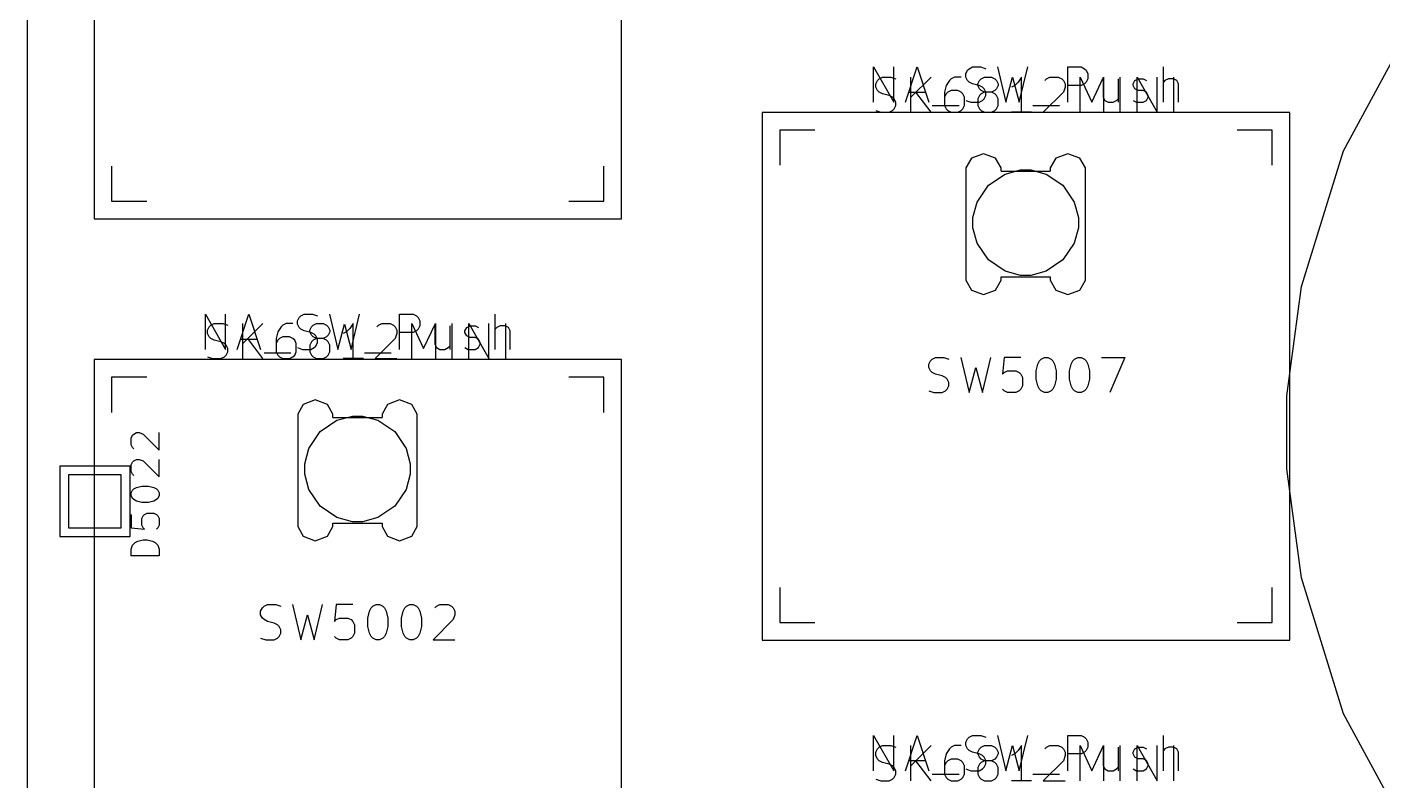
# Model space of a CAD drawing. Extents: x 0 to 141, y 0 to 216.
# Drawn here: x 0.17 to 38.72, y 30.62 to 52.05 of the extents above; entities that cross this region are included whole.
import ezdxf

# ---------------------------------------------------------------- set-up
doc = ezdxf.new("R2010")
doc.units = 0
doc.layers.get('0').update_dxf_attribs({"linetype": 'CONTINUOUS'})

msp = doc.modelspace()

# ---------------------------------------------------------------- linework, layer by layer
at = {"color": 0}
for p, q in [((0.17088, 80.0435), (0.17088, 28.2429)), ((2.07395, 61.5968), (2.07395, 46.597)), ((17.0739, 46.597), (17.0739, 61.5968)), ((37.6026, 48.5316), (39.4974, 52.0224)), ((24.2411, 49.9138), (24.2411, 50.9143)), ((24.2411, 50.9143), (24.8116, 49.9138)), ((24.8116, 49.9138), (24.8116, 50.9143)), ((25.145, 49.9138), (25.4786, 50.9143)), ((25.4786, 50.9143), (25.812, 49.9138)), ((26.9544, 50.8663), (27.0495, 50.9143)), ((27.0495, 50.9143), (27.2879, 50.9143)), ((27.2879, 50.9143), (27.4312, 50.8663)), ((27.7647, 50.9143), (28.0017, 49.9138)), ((28.3834, 49.9138), (28.6218, 50.9143)), ((29.7642, 49.9138), (29.7642, 50.9143)), ((29.7642, 50.9143), (30.1446, 50.9143)), ((30.1446, 50.9143), (30.2411, 50.8663)), ((32.479, 49.9138), (32.479, 50.9143)), ((24.3031, 50.4363), (24.3499, 50.5312)), ((24.3499, 50.5312), (24.3982, 50.5795)), ((24.3982, 50.5795), (24.4933, 50.6264)), ((24.4933, 50.6264), (24.7317, 50.6264)), ((24.7317, 50.6264), (24.8736, 50.5795)), ((25.3022, 49.6274), (25.3022, 50.6264)), ((25.8741, 50.6264), (25.3022, 50.056)), ((26.3977, 50.5312), (26.3026, 50.388)), ((26.4459, 50.5795), (26.3977, 50.5312)), ((26.541, 50.6264), (26.4459, 50.5795)), ((26.7312, 50.6264), (26.541, 50.6264)), ((26.8593, 50.7242), (26.9076, 50.8194)), ((26.8593, 50.6293), (26.8593, 50.7242)), ((26.9076, 50.5326), (26.8593, 50.6293)), ((26.9076, 50.8194), (26.9544, 50.8663)), ((26.9544, 50.4857), (26.9076, 50.5326)), ((27.208, 50.4363), (27.2548, 50.5312)), ((27.2548, 50.5312), (27.3031, 50.5795)), ((27.3031, 50.5795), (27.3982, 50.6264)), ((27.3982, 50.6264), (27.5883, 50.6264)), ((27.5883, 50.6264), (27.6834, 50.5795)), ((27.6834, 50.5795), (27.7316, 50.5312)), ((27.7316, 50.5312), (27.7785, 50.4363)), ((28.0017, 49.9138), (28.1933, 50.6293)), ((28.1933, 50.6293), (28.3834, 49.9138)), ((28.4455, 50.6264), (28.3504, 50.4843)), ((28.4455, 49.6274), (28.4455, 50.6264)), ((29.1124, 50.5312), (29.1593, 50.5795)), ((29.1593, 50.5795), (29.2558, 50.6264)), ((29.2558, 50.6264), (29.4928, 50.6264)), ((29.4928, 50.6264), (29.5879, 50.5795)), ((29.5879, 50.5795), (29.6361, 50.5312)), ((29.6361, 50.5312), (29.6843, 50.4363)), ((30.1129, 49.6274), (30.1129, 50.6264)), ((30.1129, 50.6264), (30.445, 49.9124)), ((30.2411, 50.8663), (30.2879, 50.8194)), ((30.2879, 50.8194), (30.3361, 50.7242)), ((30.3361, 50.5809), (30.2879, 50.4857)), ((30.3361, 50.7242), (30.3361, 50.5809)), ((30.445, 49.9124), (30.7785, 50.6264)), ((30.7647, 50.5809), (30.7647, 50.0574)), ((30.7785, 50.6264), (30.7785, 49.6274)), ((31.1933, 50.5809), (31.1933, 49.9138)), ((31.2553, 49.6274), (31.2553, 50.6264)), ((31.6218, 50.4377), (31.6687, 50.5326)), ((31.6687, 50.5326), (31.7638, 50.5809)), ((31.7307, 49.6274), (31.7307, 50.6264)), ((31.7307, 50.6264), (32.3026, 49.6274)), ((31.7638, 50.5809), (31.9071, 50.5809)), ((31.9071, 50.5809), (32.0022, 50.5326)), ((32.3026, 49.6274), (32.3026, 50.6264)), ((32.5258, 50.5326), (32.479, 50.4857)), ((32.6209, 50.5809), (32.5258, 50.5326)), ((32.7642, 50.5809), (32.6209, 50.5809)), ((32.8593, 50.5326), (32.7642, 50.5809)), ((32.7794, 49.6274), (32.7794, 50.6264)), ((32.9076, 50.4377), (32.8593, 50.5326)), ((24.3031, 50.341), (24.3031, 50.4363)), ((24.3499, 50.2461), (24.3031, 50.341)), ((24.3982, 50.1978), (24.3499, 50.2461)), ((24.4933, 50.1509), (24.3982, 50.1978)), ((24.6834, 50.1026), (24.4933, 50.1509)), ((25.2402, 50.2006), (25.7169, 50.2006)), ((25.8741, 49.6274), (25.4455, 50.1978)), ((26.3026, 50.388), (26.2558, 50.1978)), ((26.2558, 50.1978), (26.2558, 49.8175)), ((26.3026, 50.1509), (26.2558, 50.056)), ((26.3508, 50.1978), (26.3026, 50.1509)), ((26.4459, 50.2461), (26.3508, 50.1978)), ((26.6361, 50.2461), (26.4459, 50.2461)), ((26.7312, 50.1978), (26.6361, 50.2461)), ((26.7794, 50.1509), (26.7312, 50.1978)), ((26.8263, 50.056), (26.7794, 50.1509)), ((27.0495, 50.4377), (26.9544, 50.4857)), ((27.2411, 50.3908), (27.0495, 50.4377)), ((27.208, 50.388), (27.208, 50.4363)), ((27.2548, 50.2931), (27.208, 50.388)), ((27.3361, 50.3424), (27.2411, 50.3908)), ((27.3031, 50.2461), (27.2548, 50.2931)), ((27.3031, 50.1509), (27.2548, 50.1026)), ((27.3982, 50.1978), (27.3031, 50.2461)), ((27.3982, 50.1978), (27.3031, 50.1509)), ((27.383, 50.2955), (27.3361, 50.3424)), ((27.4312, 50.2006), (27.383, 50.2955)), ((27.5883, 50.1978), (27.3982, 50.1978)), ((27.4312, 50.104), (27.4312, 50.2006)), ((27.6834, 50.2461), (27.5883, 50.1978)), ((27.6834, 50.1509), (27.5883, 50.1978)), ((27.7316, 50.2931), (27.6834, 50.2461)), ((27.7316, 50.1026), (27.6834, 50.1509)), ((27.7785, 50.388), (27.7316, 50.2931)), ((27.7785, 50.4363), (27.7785, 50.388)), ((28.2553, 50.388), (28.1602, 50.341)), ((28.3504, 50.4843), (28.2553, 50.388)), ((29.6361, 50.1978), (29.0642, 49.6274)), ((29.6843, 50.341), (29.6361, 50.1978)), ((29.6843, 50.4363), (29.6843, 50.341)), ((30.1446, 50.3908), (29.7642, 50.3908)), ((30.2411, 50.4377), (30.1446, 50.3908)), ((30.2879, 50.4857), (30.2411, 50.4377)), ((31.6218, 50.3908), (31.6218, 50.4377)), ((31.6687, 50.2955), (31.6218, 50.3908)), ((31.7638, 50.2476), (31.6687, 50.2955)), ((31.9071, 50.2476), (31.7638, 50.2476)), ((32.0022, 50.2006), (31.9071, 50.2476)), ((32.0504, 50.104), (32.0022, 50.2006)), ((32.9076, 49.9138), (32.9076, 50.4377)), ((24.7785, 50.056), (24.6834, 50.1026)), ((24.8267, 50.0077), (24.7785, 50.056)), ((24.8736, 49.9124), (24.8267, 50.0077)), ((24.8267, 49.7223), (24.8736, 49.8175)), ((24.8736, 49.8175), (24.8736, 49.9124)), ((25.9071, 49.8189), (26.6692, 49.8189)), ((26.2558, 49.8175), (26.3026, 49.7223)), ((26.7794, 49.7223), (26.8263, 49.8175)), ((26.8263, 49.8175), (26.8263, 50.056)), ((26.8593, 49.9622), (27.0027, 49.9138)), ((27.0027, 49.9138), (27.2411, 49.9138)), ((27.2548, 50.1026), (27.208, 50.0077)), ((27.208, 50.0077), (27.208, 49.8175)), ((27.208, 49.8175), (27.2548, 49.7223)), ((27.2411, 49.9138), (27.3361, 49.9622)), ((27.3361, 49.9622), (27.383, 50.0091)), ((27.383, 50.0091), (27.4312, 50.104)), ((27.7785, 50.0077), (27.7316, 50.1026)), ((27.7316, 49.7223), (27.7785, 49.8175)), ((27.7785, 49.8175), (27.7785, 50.0077)), ((28.7638, 49.8189), (29.5258, 49.8189)), ((30.7647, 50.0574), (30.8115, 49.9622)), ((30.8115, 49.9622), (30.9066, 49.9138)), ((30.9066, 49.9138), (31.0499, 49.9138)), ((31.0499, 49.9138), (31.1451, 49.9622)), ((31.1451, 49.9622), (31.1933, 50.0091)), ((31.6218, 49.9622), (31.7169, 49.9138)), ((31.7169, 49.9138), (31.9071, 49.9138)), ((31.9071, 49.9138), (32.0022, 49.9622)), ((32.0022, 49.9622), (32.0504, 50.0574)), ((32.0504, 50.0574), (32.0504, 50.104)), ((21.0743, 49.6217), (21.0743, 34.6218)), ((36.0744, 49.6217), (21.0743, 49.6217)), ((24.3031, 49.6743), (24.445, 49.6274)), ((24.445, 49.6274), (24.6834, 49.6274)), ((24.6834, 49.6274), (24.7785, 49.6743)), ((24.7785, 49.6743), (24.8267, 49.7223)), ((26.3026, 49.7223), (26.3508, 49.6743)), ((26.3508, 49.6743), (26.4459, 49.6274)), ((26.4459, 49.6274), (26.6361, 49.6274)), ((26.6361, 49.6274), (26.7312, 49.6743)), ((26.7312, 49.6743), (26.7794, 49.7223)), ((27.2548, 49.7223), (27.3031, 49.6743)), ((27.3031, 49.6743), (27.3982, 49.6274)), ((27.3982, 49.6274), (27.5883, 49.6274)), ((27.5883, 49.6274), (27.6834, 49.6743)), ((27.6834, 49.6743), (27.7316, 49.7223)), ((28.7307, 49.6274), (28.1602, 49.6274)), ((29.0642, 49.6274), (29.6843, 49.6274)), ((36.0744, 34.6218), (36.0744, 49.6217)), ((21.5732, 49.1215), (21.5732, 48.121)), ((22.5737, 49.1215), (21.5732, 49.1215)), ((35.5741, 49.1215), (34.5736, 49.1215)), ((35.5741, 48.121), (35.5741, 49.1215)), ((27.0206, 48.3249), (26.8648, 48.0441)), ((27.3637, 48.4491), (27.0206, 48.3249)), ((27.7068, 48.3249), (27.3637, 48.4491)), ((27.8639, 48.0441), (27.7068, 48.3249)), ((29.4197, 48.3249), (29.264, 48.0441)), ((29.7642, 48.4491), (29.4197, 48.3249)), ((30.1074, 48.3249), (29.7642, 48.4491)), ((30.2645, 48.0441), (30.1074, 48.3249)), ((36.4049, 44.6747), (37.6026, 48.5316)), ((2.57418, 48.0963), (2.57418, 47.0972)), ((16.5737, 47.0972), (16.5737, 48.0963)), ((26.8648, 48.0441), (26.8648, 47.9488)), ((26.8648, 47.9488), (26.8648, 44.9488)), ((27.5029, 47.5506), (27.9797, 47.8716)), ((27.8639, 47.9488), (27.8639, 48.0441)), ((27.8639, 47.9488), (29.264, 47.9488)), ((27.9797, 47.8716), (28.4179, 47.9887)), ((28.4179, 47.9887), (28.564, 47.9887)), ((28.564, 47.9887), (28.71, 47.9887)), ((28.71, 47.9887), (29.1483, 47.8716)), ((29.1483, 47.8716), (29.6251, 47.5506)), ((29.264, 48.0441), (29.264, 47.9488)), ((30.2645, 47.9488), (30.2645, 48.0441)), ((30.2645, 44.9488), (30.2645, 47.9488)), ((27.1818, 47.074), (27.5029, 47.5506)), ((29.6251, 47.5506), (29.9461, 47.074)), ((2.57418, 47.0972), (3.57325, 47.0972)), ((15.5732, 47.0972), (16.5737, 47.0972)), ((27.0647, 46.6355), (27.1818, 47.074)), ((29.9461, 47.074), (30.0647, 46.6355)), ((2.07395, 46.597), (17.0739, 46.597)), ((27.0647, 46.4894), (27.0647, 46.6355)), ((27.0647, 46.3448), (27.0647, 46.4894)), ((27.1818, 45.9066), (27.0647, 46.3448)), ((30.0647, 46.3448), (29.9461, 45.9066)), ((30.0647, 46.6355), (30.0647, 46.4894)), ((30.0647, 46.4894), (30.0647, 46.3448)), ((27.5029, 45.4297), (27.1818, 45.9066)), ((29.9461, 45.9066), (29.6251, 45.4297)), ((27.9797, 45.1072), (27.5029, 45.4297)), ((28.4179, 44.9887), (27.9797, 45.1072)), ((29.1483, 45.1072), (28.71, 44.9887)), ((29.6251, 45.4297), (29.1483, 45.1072)), ((26.8648, 44.9488), (26.8648, 44.8564)), ((26.8648, 44.8564), (27.0206, 44.5752)), ((27.7068, 44.5752), (27.8639, 44.8564)), ((27.8639, 44.9488), (29.264, 44.9488)), ((27.8639, 44.8564), (27.8639, 44.9488)), ((28.564, 44.9887), (28.4179, 44.9887)), ((28.71, 44.9887), (28.564, 44.9887)), ((29.264, 44.9488), (29.264, 44.8564)), ((29.264, 44.8564), (29.4197, 44.5752)), ((30.1074, 44.5752), (30.2645, 44.8564)), ((30.2645, 44.8564), (30.2645, 44.9488)), ((27.0206, 44.5752), (27.3637, 44.45)), ((27.3637, 44.45), (27.7068, 44.5752)), ((29.4197, 44.5752), (29.7642, 44.45)), ((29.7642, 44.45), (30.1074, 44.5752)), ((35.989, 41.5685), (36.4049, 44.6747)), ((5.24069, 42.8886), (5.24069, 43.8891)), ((5.24069, 43.8891), (5.8112, 42.8886)), ((5.35093, 43.531), (5.39778, 43.579)), ((5.39778, 43.579), (5.49286, 43.6273)), ((5.49286, 43.6273), (5.73126, 43.6273)), ((5.73126, 43.6273), (5.87456, 43.579)), ((5.8112, 42.8886), (5.8112, 43.8891)), ((6.14468, 42.8886), (6.47816, 43.8891)), ((6.30315, 42.6268), (6.30315, 43.6273)), ((6.87366, 43.6273), (6.30315, 43.0555)), ((6.47816, 43.8891), (6.81164, 42.8886)), ((7.44555, 43.579), (7.39733, 43.531)), ((7.54063, 43.6273), (7.44555, 43.579)), ((7.73081, 43.6273), (7.54063, 43.6273)), ((7.85894, 43.6989), (7.9072, 43.7942)), ((7.85894, 43.604), (7.85894, 43.6989)), ((7.9072, 43.5088), (7.85894, 43.604)), ((7.9072, 43.7942), (7.95405, 43.8408)), ((7.95405, 43.8408), (8.05049, 43.8891)), ((8.05049, 43.8891), (8.28753, 43.8891)), ((8.25444, 43.531), (8.3027, 43.579)), ((8.28753, 43.8891), (8.43082, 43.8408)), ((8.3027, 43.579), (8.39777, 43.6273)), ((8.39777, 43.6273), (8.58795, 43.6273)), ((8.58795, 43.6273), (8.6844, 43.579)), ((8.6844, 43.579), (8.73125, 43.531)), ((8.76434, 43.8891), (9.00271, 42.8886)), ((9.00271, 42.8886), (9.19289, 43.604)), ((9.19289, 43.604), (9.38308, 42.8886)), ((9.44506, 43.6273), (9.34999, 43.4841)), ((9.38308, 42.8886), (9.62145, 43.8891)), ((9.44506, 42.6268), (9.44506, 43.6273)), ((10.1121, 43.531), (10.1603, 43.579)), ((10.1603, 43.579), (10.2554, 43.6273)), ((10.2554, 43.6273), (10.4938, 43.6273)), ((10.4938, 43.6273), (10.5888, 43.579)), ((10.5888, 43.579), (10.6357, 43.531)), ((10.7638, 42.8886), (10.7638, 43.8891)), ((10.7638, 43.8891), (11.1456, 43.8891)), ((11.1125, 42.6268), (11.1125, 43.6273)), ((11.1125, 43.6273), (11.446, 42.9122)), ((11.1456, 43.8891), (11.2407, 43.8408)), ((11.2407, 43.8408), (11.2875, 43.7942)), ((11.2875, 43.7942), (11.3357, 43.6989)), ((11.3357, 43.6989), (11.3357, 43.5557)), ((11.446, 42.9122), (11.7795, 43.6273)), ((11.7795, 43.6273), (11.7795, 42.6268)), ((12.2549, 42.6268), (12.2549, 43.6273)), ((12.7317, 42.6268), (12.7317, 43.6273)), ((12.7317, 43.6273), (13.3022, 42.6268)), ((13.3022, 42.6268), (13.3022, 43.6273)), ((13.4786, 42.8886), (13.4786, 43.8891)), ((13.779, 42.6268), (13.779, 43.6273)), ((5.30271, 43.4358), (5.35093, 43.531)), ((5.30271, 43.3405), (5.30271, 43.4358)), ((5.35093, 43.2456), (5.30271, 43.3405)), ((5.39778, 43.1987), (5.35093, 43.2456)), ((5.49286, 43.1504), (5.39778, 43.1987)), ((6.87366, 42.6268), (6.44507, 43.1987)), ((7.30222, 43.3888), (7.25537, 43.1987)), ((7.25537, 43.1987), (7.25537, 42.817)), ((7.39733, 43.531), (7.30222, 43.3888)), ((7.35044, 43.1987), (7.30222, 43.1504)), ((7.44555, 43.2456), (7.35044, 43.1987)), ((7.6357, 43.2456), (7.44555, 43.2456)), ((7.73081, 43.1987), (7.6357, 43.2456)), ((7.77903, 43.1504), (7.73081, 43.1987)), ((7.95405, 43.4605), (7.9072, 43.5088)), ((8.05049, 43.4125), (7.95405, 43.4605)), ((8.24068, 43.3656), (8.05049, 43.4125)), ((8.20759, 43.4358), (8.25444, 43.531)), ((8.20759, 43.3888), (8.20759, 43.4358)), ((8.25444, 43.2939), (8.20759, 43.3888)), ((8.33575, 43.3172), (8.24068, 43.3656)), ((8.3027, 43.2456), (8.25444, 43.2939)), ((8.39777, 43.1987), (8.3027, 43.2456)), ((8.39777, 43.1987), (8.3027, 43.1504)), ((8.38398, 43.2703), (8.33575, 43.3172)), ((8.43082, 43.1754), (8.38398, 43.2703)), ((8.58795, 43.1987), (8.39777, 43.1987)), ((8.6844, 43.2456), (8.58795, 43.1987)), ((8.6844, 43.1504), (8.58795, 43.1987)), ((8.73125, 43.2939), (8.6844, 43.2456)), ((8.73125, 43.531), (8.77947, 43.4358)), ((8.77947, 43.3888), (8.73125, 43.2939)), ((8.77947, 43.4358), (8.77947, 43.3888)), ((9.25491, 43.3888), (9.1598, 43.3405)), ((9.34999, 43.4841), (9.25491, 43.3888)), ((10.6357, 43.1987), (10.0652, 42.6268)), ((10.6357, 43.531), (10.6839, 43.4358)), ((10.6839, 43.3405), (10.6357, 43.1987)), ((10.6839, 43.4358), (10.6839, 43.3405)), ((11.1456, 43.3656), (10.7638, 43.3656)), ((11.2407, 43.4125), (11.1456, 43.3656)), ((11.2875, 43.4605), (11.2407, 43.4125)), ((11.3357, 43.5557), (11.2875, 43.4605)), ((11.7643, 43.5557), (11.7643, 43.0318)), ((12.1929, 43.5557), (12.1929, 42.8886)), ((12.6214, 43.4125), (12.6697, 43.5088)), ((12.6214, 43.3656), (12.6214, 43.4125)), ((12.6697, 43.2703), (12.6214, 43.3656)), ((12.6697, 43.5088), (12.7648, 43.5557)), ((12.7648, 43.2223), (12.6697, 43.2703)), ((12.7648, 43.5557), (12.9067, 43.5557)), ((12.9067, 43.2223), (12.7648, 43.2223)), ((12.9067, 43.5557), (13.0018, 43.5088)), ((13.0018, 43.1754), (12.9067, 43.2223)), ((13.5254, 43.5088), (13.4786, 43.4605)), ((13.6219, 43.5557), (13.5254, 43.5088)), ((13.7638, 43.5557), (13.6219, 43.5557)), ((13.8589, 43.5088), (13.7638, 43.5557)), ((13.9072, 43.4125), (13.8589, 43.5088)), ((13.9072, 42.8886), (13.9072, 43.4125)), ((5.68304, 43.1024), (5.49286, 43.1504)), ((5.77949, 43.0555), (5.68304, 43.1024)), ((5.82634, 43.0071), (5.77949, 43.0555)), ((5.87456, 42.9122), (5.82634, 43.0071)), ((5.82634, 42.7221), (5.87456, 42.817)), ((5.87456, 42.817), (5.87456, 42.9122)), ((6.23976, 43.1754), (6.71657, 43.1754)), ((6.90672, 42.7937), (7.66879, 42.7937)), ((7.30222, 43.1504), (7.25537, 43.0555)), ((7.25537, 42.817), (7.30222, 42.7221)), ((7.82588, 43.0555), (7.77903, 43.1504)), ((7.77903, 42.7221), (7.82588, 42.817)), ((7.82588, 42.817), (7.82588, 43.0555)), ((7.85894, 42.9369), (8.00227, 42.8886)), ((8.00227, 42.8886), (8.24068, 42.8886)), ((8.25444, 43.1024), (8.20759, 43.0071)), ((8.20759, 43.0071), (8.20759, 42.817)), ((8.20759, 42.817), (8.25444, 42.7221)), ((8.24068, 42.8886), (8.33575, 42.9369)), ((8.3027, 43.1504), (8.25444, 43.1024)), ((8.33575, 42.9369), (8.38398, 42.9839)), ((8.38398, 42.9839), (8.43082, 43.0802)), ((8.43082, 43.0802), (8.43082, 43.1754)), ((8.73125, 43.1024), (8.6844, 43.1504)), ((8.77947, 43.0071), (8.73125, 43.1024)), ((8.73125, 42.7221), (8.77947, 42.817)), ((8.77947, 42.817), (8.77947, 43.0071)), ((9.76478, 42.7937), (10.5254, 42.7937)), ((11.7643, 43.0318), (11.8112, 42.9369)), ((11.8112, 42.9369), (11.9076, 42.8886)), ((11.9076, 42.8886), (12.0496, 42.8886)), ((12.0496, 42.8886), (12.1447, 42.9369)), ((12.1447, 42.9369), (12.1929, 42.9839)), ((12.6214, 42.9369), (12.7165, 42.8886)), ((12.7165, 42.8886), (12.9067, 42.8886)), ((12.9067, 42.8886), (13.0018, 42.9369)), ((13.05, 43.0802), (13.0018, 43.1754)), ((13.0018, 42.9369), (13.05, 43.0318)), ((13.05, 43.0318), (13.05, 43.0802)), ((2.07395, 42.5965), (2.07395, 27.5966)), ((17.0739, 42.5965), (2.07395, 42.5965)), ((5.30271, 42.6738), (5.44601, 42.6268)), ((5.44601, 42.6268), (5.68304, 42.6268)), ((5.68304, 42.6268), (5.77949, 42.6738)), ((5.77949, 42.6738), (5.82634, 42.7221)), ((7.30222, 42.7221), (7.35044, 42.6738)), ((7.35044, 42.6738), (7.44555, 42.6268)), ((7.44555, 42.6268), (7.6357, 42.6268)), ((7.6357, 42.6268), (7.73081, 42.6738)), ((7.73081, 42.6738), (7.77903, 42.7221)), ((8.25444, 42.7221), (8.3027, 42.6738)), ((8.3027, 42.6738), (8.39777, 42.6268)), ((8.39777, 42.6268), (8.58795, 42.6268)), ((8.58795, 42.6268), (8.6844, 42.6738)), ((8.6844, 42.6738), (8.73125, 42.7221)), ((9.73169, 42.6268), (9.1598, 42.6268)), ((10.0652, 42.6268), (10.6839, 42.6268)), ((17.0739, 27.5966), (17.0739, 42.5965)), ((25.812, 42.4684), (25.8589, 42.5633)), ((25.812, 42.3732), (25.812, 42.4684)), ((25.8589, 42.5633), (25.9071, 42.6117)), ((25.9071, 42.6117), (26.0022, 42.6586)), ((26.0022, 42.6586), (26.2406, 42.6586)), ((26.2406, 42.6586), (26.3839, 42.6117)), ((26.716, 42.6586), (26.9544, 41.6595)), ((27.3361, 41.6595), (27.5732, 42.6586)), ((27.9549, 42.6586), (27.9067, 42.183)), ((28.4303, 42.6586), (27.9549, 42.6586)), ((28.8589, 42.2783), (28.9071, 42.4684)), ((28.9071, 42.4684), (28.9553, 42.5633)), ((28.9553, 42.5633), (29.0022, 42.6117)), ((29.0022, 42.6117), (29.0973, 42.6586)), ((29.0973, 42.6586), (29.1924, 42.6586)), ((29.1924, 42.6586), (29.2874, 42.6117)), ((29.2874, 42.6117), (29.3357, 42.5633)), ((29.3357, 42.5633), (29.3839, 42.4684)), ((29.3839, 42.4684), (29.4308, 42.2783)), ((29.8125, 42.2783), (29.8593, 42.4684)), ((29.8593, 42.4684), (29.9075, 42.5633)), ((29.9075, 42.5633), (29.9544, 42.6117)), ((29.9544, 42.6117), (30.0495, 42.6586)), ((30.0495, 42.6586), (30.1446, 42.6586)), ((30.1446, 42.6586), (30.2411, 42.6117)), ((30.2411, 42.6117), (30.2879, 42.5633)), ((30.2879, 42.5633), (30.3361, 42.4684)), ((30.3361, 42.4684), (30.383, 42.2783)), ((30.7165, 42.6586), (31.3834, 42.6586)), ((31.3834, 42.6586), (30.9549, 41.6595)), ((2.57418, 42.0963), (2.57418, 41.0972)), ((3.57325, 42.0963), (2.57418, 42.0963)), ((16.5737, 42.0963), (15.5732, 42.0963)), ((16.5737, 41.0972), (16.5737, 42.0963)), ((25.8589, 42.2783), (25.812, 42.3732)), ((25.9071, 42.23), (25.8589, 42.2783)), ((26.0022, 42.183), (25.9071, 42.23)), ((26.1924, 42.1351), (26.0022, 42.183)), ((26.2874, 42.0882), (26.1924, 42.1351)), ((26.3357, 42.0398), (26.2874, 42.0882)), ((26.3839, 41.9446), (26.3357, 42.0398)), ((26.9544, 41.6595), (27.1446, 42.3732)), ((27.1446, 42.3732), (27.3361, 41.6595)), ((27.9067, 42.183), (27.9549, 42.23)), ((27.9549, 42.23), (28.05, 42.2783)), ((28.05, 42.2783), (28.2884, 42.2783)), ((28.2884, 42.2783), (28.3834, 42.23)), ((28.3834, 42.23), (28.4303, 42.183)), ((28.4303, 42.183), (28.4786, 42.0882)), ((28.4786, 42.0882), (28.4786, 41.8497)), ((28.8589, 42.0398), (28.8589, 42.2783)), ((28.9071, 41.8497), (28.8589, 42.0398)), ((29.4308, 42.0398), (29.3839, 41.8497)), ((29.4308, 42.2783), (29.4308, 42.0398)), ((29.8125, 42.0398), (29.8125, 42.2783)), ((29.8593, 41.8497), (29.8125, 42.0398)), ((30.383, 42.0398), (30.3361, 41.8497)), ((30.383, 42.2783), (30.383, 42.0398)), ((25.812, 41.7064), (25.9553, 41.6595)), ((25.9553, 41.6595), (26.1924, 41.6595)), ((26.1924, 41.6595), (26.2874, 41.7064)), ((26.2874, 41.7064), (26.3357, 41.7544)), ((26.3357, 41.7544), (26.3839, 41.8497)), ((26.3839, 41.8497), (26.3839, 41.9446)), ((27.9549, 41.7064), (27.9067, 41.7544)), ((28.05, 41.6595), (27.9549, 41.7064)), ((28.2884, 41.6595), (28.05, 41.6595)), ((28.3834, 41.7064), (28.2884, 41.6595)), ((28.4303, 41.7544), (28.3834, 41.7064)), ((28.4786, 41.8497), (28.4303, 41.7544)), ((28.9553, 41.7544), (28.9071, 41.8497)), ((29.0022, 41.7064), (28.9553, 41.7544)), ((29.0973, 41.6595), (29.0022, 41.7064)), ((29.1924, 41.6595), (29.0973, 41.6595)), ((29.2874, 41.7064), (29.1924, 41.6595)), ((29.3357, 41.7544), (29.2874, 41.7064)), ((29.3839, 41.8497), (29.3357, 41.7544)), ((29.9075, 41.7544), (29.8593, 41.8497)), ((29.9544, 41.7064), (29.9075, 41.7544)), ((30.0495, 41.6595), (29.9544, 41.7064)), ((30.1446, 41.6595), (30.0495, 41.6595)), ((30.2411, 41.7064), (30.1446, 41.6595)), ((30.2879, 41.7544), (30.2411, 41.7064)), ((30.3361, 41.8497), (30.2879, 41.7544)), ((8.02019, 41.3247), (7.86447, 41.0436)), ((8.36468, 41.45), (8.02019, 41.3247)), ((8.70783, 41.3247), (8.36468, 41.45)), ((8.86492, 41.0436), (8.70783, 41.3247)), ((10.4207, 41.3247), (10.265, 41.0436)), ((10.7638, 41.45), (10.4207, 41.3247)), ((11.107, 41.3247), (10.7638, 41.45)), ((11.2641, 41.0436), (11.107, 41.3247)), ((35.989, 40.5324), (35.989, 41.5685)), ((7.86447, 41.0436), (7.86447, 40.9497)), ((7.86447, 40.9497), (7.86447, 37.9497)), ((8.50388, 40.55), (8.98066, 40.8725)), ((8.86492, 40.9497), (8.86492, 41.0436)), ((8.86492, 40.9497), (10.265, 40.9497)), ((8.98066, 40.8725), (9.41888, 40.9896)), ((9.41888, 40.9896), (9.56497, 40.9896)), ((9.56497, 40.9896), (9.70964, 40.9896)), ((9.70964, 40.9896), (10.1479, 40.8725)), ((10.1479, 40.8725), (10.6247, 40.55)), ((10.265, 41.0436), (10.265, 40.9497)), ((11.2641, 40.9497), (11.2641, 41.0436)), ((11.2641, 37.9497), (11.2641, 40.9497)), ((3.16536, 40.4453), (3.20256, 40.4827)), ((3.20256, 40.4827), (3.27973, 40.5211)), ((3.27973, 40.5211), (3.35552, 40.5211)), ((3.35552, 40.5211), (3.4699, 40.4827)), ((3.4699, 40.4827), (3.9274, 40.0265)), ((3.9274, 40.0265), (3.9274, 40.5211)), ((8.18141, 40.0734), (8.50388, 40.55)), ((10.6247, 40.55), (10.9457, 40.0734)), ((35.989, 39.4974), (35.989, 40.5324)), ((3.12677, 40.3684), (3.16536, 40.4453)), ((3.12677, 40.1782), (3.12677, 40.3684)), ((3.16536, 40.1024), (3.12677, 40.1782)), ((3.20256, 40.0636), (3.16536, 40.1024)), ((3.16536, 39.6833), (3.20256, 39.7207)), ((3.20256, 39.7207), (3.27973, 39.7591)), ((3.27973, 39.7591), (3.35552, 39.7591)), ((3.35552, 39.7591), (3.4699, 39.7207)), ((3.4699, 39.7207), (3.9274, 39.2645)), ((3.9274, 39.2645), (3.9274, 39.7591)), ((8.06429, 39.6353), (8.18141, 40.0734)), ((10.9457, 40.0734), (11.0643, 39.6353)), ((1.0983, 39.569), (1.0983, 37.5694)), ((3.09921, 39.569), (1.0983, 39.569)), ((3.09921, 37.5694), (3.09921, 39.569)), ((3.12677, 39.6064), (3.16536, 39.6833)), ((3.12677, 39.4159), (3.12677, 39.6064)), ((3.16536, 39.3404), (3.12677, 39.4159)), ((3.20256, 39.3016), (3.16536, 39.3404)), ((8.06429, 39.4892), (8.06429, 39.6353)), ((8.06429, 39.3442), (8.06429, 39.4892)), ((8.18141, 38.9061), (8.06429, 39.3442)), ((11.0643, 39.3442), (10.9457, 38.9061)), ((11.0643, 39.6353), (11.0643, 39.4892)), ((11.0643, 39.4892), (11.0643, 39.3442)), ((36.4049, 36.3911), (35.989, 39.4974)), ((1.3491, 39.3196), (1.3491, 37.8188)), ((2.84841, 39.3196), (1.3491, 39.3196)), ((2.84841, 37.8188), (2.84841, 39.3196)), ((3.20256, 38.9213), (3.27973, 38.9587)), ((3.27973, 38.9587), (3.43131, 38.9971)), ((3.43131, 38.9971), (3.62148, 38.9971)), ((3.62148, 38.9971), (3.77444, 38.9587)), ((3.77444, 38.9587), (3.85025, 38.9213)), ((3.12677, 38.807), (3.16536, 38.8828)), ((3.12677, 38.7311), (3.12677, 38.807)), ((3.16536, 38.6539), (3.12677, 38.7311)), ((3.16536, 38.8828), (3.20256, 38.9213)), ((3.20256, 38.6168), (3.16536, 38.6539)), ((3.27973, 38.578), (3.20256, 38.6168)), ((3.43131, 38.5396), (3.27973, 38.578)), ((3.77444, 38.578), (3.62148, 38.5396)), ((3.85025, 38.6168), (3.77444, 38.578)), ((3.85025, 38.9213), (3.88881, 38.8828)), ((3.88881, 38.6539), (3.85025, 38.6168)), ((3.88881, 38.8828), (3.9274, 38.807)), ((3.9274, 38.7311), (3.88881, 38.6539)), ((3.9274, 38.807), (3.9274, 38.7311)), ((8.50388, 38.4295), (8.18141, 38.9061)), ((10.9457, 38.9061), (10.6247, 38.4295)), ((3.12677, 38.1977), (3.12677, 37.816)), ((3.62148, 38.5396), (3.43131, 38.5396)), ((3.4699, 38.1593), (3.50848, 38.1977)), ((3.50848, 38.1977), (3.58429, 38.2351)), ((3.58429, 38.2351), (3.77444, 38.2351)), ((3.77444, 38.2351), (3.85025, 38.1977)), ((3.85025, 38.1977), (3.88881, 38.1593)), ((8.98066, 38.1081), (8.50388, 38.4295)), ((10.6247, 38.4295), (10.1479, 38.1081)), ((1.3491, 37.8188), (2.84841, 37.8188)), ((3.12677, 37.816), (3.50848, 37.7776)), ((3.43131, 38.0834), (3.4699, 38.1593)), ((3.43131, 37.8919), (3.43131, 38.0834)), ((3.4699, 37.816), (3.43131, 37.8919)), ((3.50848, 37.7776), (3.4699, 37.816)), ((3.88881, 37.816), (3.85025, 37.7776)), ((3.88881, 38.1593), (3.9274, 38.0834)), ((3.9274, 37.8919), (3.88881, 37.816)), ((3.9274, 38.0834), (3.9274, 37.8919)), ((7.86447, 37.9497), (7.86447, 37.8562)), ((7.86447, 37.8562), (8.02019, 37.5751)), ((8.70783, 37.5751), (8.86492, 37.8562)), ((8.86492, 37.9497), (10.265, 37.9497)), ((8.86492, 37.8562), (8.86492, 37.9497)), ((9.41888, 37.9899), (8.98066, 38.1081)), ((9.56497, 37.9899), (9.41888, 37.9899)), ((9.70964, 37.9899), (9.56497, 37.9899)), ((10.1479, 38.1081), (9.70964, 37.9899)), ((10.265, 37.9497), (10.265, 37.8562)), ((10.265, 37.8562), (10.4207, 37.5751)), ((11.107, 37.5751), (11.2641, 37.8562)), ((11.2641, 37.8562), (11.2641, 37.9497)), ((1.0983, 37.5694), (3.09921, 37.5694)), ((3.16536, 37.3214), (3.24115, 37.3973)), ((3.24115, 37.3973), (3.31694, 37.4357)), ((3.31694, 37.4357), (3.4699, 37.4731)), ((3.4699, 37.4731), (3.58429, 37.4731)), ((3.58429, 37.4731), (3.73585, 37.4357)), ((3.73585, 37.4357), (3.81303, 37.3973)), ((3.81303, 37.3973), (3.88881, 37.3214)), ((8.02019, 37.5751), (8.36468, 37.4495)), ((8.36468, 37.4495), (8.70783, 37.5751)), ((10.4207, 37.5751), (10.7638, 37.4495)), ((10.7638, 37.4495), (11.107, 37.5751)), ((3.12677, 37.2071), (3.16536, 37.3214)), ((3.12677, 37.017), (3.12677, 37.2071)), ((3.9274, 37.017), (3.12677, 37.017)), ((3.88881, 37.3214), (3.9274, 37.2071)), ((3.9274, 37.2071), (3.9274, 37.017)), ((37.6026, 32.5341), (36.4049, 36.3911)), ((21.5732, 36.1213), (21.5732, 35.1221)), ((35.5741, 35.1221), (35.5741, 36.1213)), ((6.81164, 35.4432), (6.85987, 35.5395)), ((6.85987, 35.5395), (6.90672, 35.5865)), ((6.90672, 35.5865), (7.00183, 35.6348)), ((7.00183, 35.6348), (7.2402, 35.6348)), ((7.2402, 35.6348), (7.38353, 35.5865)), ((7.71701, 35.6348), (7.95405, 34.6342)), ((8.33575, 34.6342), (8.57416, 35.6348)), ((8.95449, 35.6348), (8.90764, 35.1579)), ((9.4313, 35.6348), (8.95449, 35.6348)), ((9.90671, 35.4432), (9.95497, 35.5395)), ((9.95497, 35.5395), (10.0018, 35.5865)), ((10.0018, 35.5865), (10.0983, 35.6348)), ((10.0983, 35.6348), (10.1933, 35.6348)), ((10.1933, 35.6348), (10.2884, 35.5865)), ((10.2884, 35.5865), (10.3353, 35.5395)), ((10.3353, 35.5395), (10.3835, 35.4432)), ((10.859, 35.4432), (10.9072, 35.5395)), ((10.9072, 35.5395), (10.954, 35.5865)), ((10.954, 35.5865), (11.0505, 35.6348)), ((11.0505, 35.6348), (11.1456, 35.6348)), ((11.1456, 35.6348), (11.2407, 35.5865)), ((11.2407, 35.5865), (11.2875, 35.5395)), ((11.2875, 35.5395), (11.3357, 35.4432)), ((11.7643, 35.5395), (11.8112, 35.5865)), ((11.8112, 35.5865), (11.9076, 35.6348)), ((11.9076, 35.6348), (12.1447, 35.6348)), ((12.1447, 35.6348), (12.2397, 35.5865)), ((12.2397, 35.5865), (12.288, 35.5395)), ((12.288, 35.5395), (12.3362, 35.4432)), ((6.81164, 35.348), (6.81164, 35.4432)), ((6.85987, 35.253), (6.81164, 35.348)), ((6.90672, 35.2061), (6.85987, 35.253)), ((7.00183, 35.1579), (6.90672, 35.2061)), ((7.19335, 35.111), (7.00183, 35.1579)), ((7.28846, 35.0628), (7.19335, 35.111)), ((7.95405, 34.6342), (8.14557, 35.348)), ((8.14557, 35.348), (8.33575, 34.6342)), ((8.90764, 35.1579), (8.95449, 35.2061)), ((8.95449, 35.2061), (9.04956, 35.253)), ((9.04956, 35.253), (9.28797, 35.253)), ((9.28797, 35.253), (9.38308, 35.2061)), ((9.38308, 35.2061), (9.4313, 35.1579)), ((9.4313, 35.1579), (9.47815, 35.0628)), ((9.85986, 35.253), (9.90671, 35.4432)), ((9.85986, 35.0146), (9.85986, 35.253)), ((10.3835, 35.4432), (10.4304, 35.253)), ((10.4304, 35.253), (10.4304, 35.0146)), ((10.8121, 35.253), (10.859, 35.4432)), ((10.8121, 35.0146), (10.8121, 35.253)), ((11.3357, 35.4432), (11.384, 35.253)), ((11.384, 35.253), (11.384, 35.0146)), ((12.288, 35.2061), (11.7161, 34.6342)), ((12.3362, 35.348), (12.288, 35.2061)), ((12.3362, 35.4432), (12.3362, 35.348)), ((21.5732, 35.1221), (22.5737, 35.1221)), ((34.5736, 35.1221), (35.5741, 35.1221)), ((7.33531, 35.0146), (7.28846, 35.0628)), ((7.28846, 34.6825), (7.33531, 34.7293)), ((7.38353, 34.9195), (7.33531, 35.0146)), ((7.33531, 34.7293), (7.38353, 34.8244)), ((7.38353, 34.8244), (7.38353, 34.9195)), ((8.95449, 34.6825), (8.90764, 34.7293)), ((9.4313, 34.7293), (9.38308, 34.6825)), ((9.47815, 34.8244), (9.4313, 34.7293)), ((9.47815, 35.0628), (9.47815, 34.8244)), ((9.90671, 34.8244), (9.85986, 35.0146)), ((9.95497, 34.7293), (9.90671, 34.8244)), ((10.0018, 34.6825), (9.95497, 34.7293)), ((10.3353, 34.7293), (10.2884, 34.6825)), ((10.3835, 34.8244), (10.3353, 34.7293)), ((10.4304, 35.0146), (10.3835, 34.8244)), ((10.859, 34.8244), (10.8121, 35.0146)), ((10.9072, 34.7293), (10.859, 34.8244)), ((10.954, 34.6825), (10.9072, 34.7293)), ((11.2875, 34.7293), (11.2407, 34.6825)), ((11.3357, 34.8244), (11.2875, 34.7293)), ((11.384, 35.0146), (11.3357, 34.8244)), ((6.81164, 34.6825), (6.95494, 34.6342)), ((6.95494, 34.6342), (7.19335, 34.6342)), ((7.19335, 34.6342), (7.28846, 34.6825)), ((9.04956, 34.6342), (8.95449, 34.6825)), ((9.28797, 34.6342), (9.04956, 34.6342)), ((9.38308, 34.6825), (9.28797, 34.6342)), ((10.0983, 34.6342), (10.0018, 34.6825)), ((10.1933, 34.6342), (10.0983, 34.6342)), ((10.2884, 34.6825), (10.1933, 34.6342)), ((11.0505, 34.6342), (10.954, 34.6825)), ((11.1456, 34.6342), (11.0505, 34.6342)), ((11.2407, 34.6825), (11.1456, 34.6342)), ((11.7161, 34.6342), (12.3362, 34.6342)), ((21.0743, 34.6218), (36.0744, 34.6218)), ((39.4974, 29.0435), (37.6026, 32.5341)), ((24.2411, 30.9135), (24.2411, 31.914)), ((24.2411, 31.914), (24.8116, 30.9135)), ((24.3982, 31.5791), (24.4933, 31.6273)), ((24.4933, 31.6273), (24.7317, 31.6273)), ((24.7317, 31.6273), (24.8736, 31.5791)), ((24.8116, 30.9135), (24.8116, 31.914)), ((25.145, 30.9135), (25.4786, 31.914)), ((25.3022, 30.6269), (25.3022, 31.6273)), ((25.8741, 31.6273), (25.3022, 31.0555)), ((25.4786, 31.914), (25.812, 30.9135)), ((26.541, 31.6273), (26.4459, 31.5791)), ((26.7312, 31.6273), (26.541, 31.6273)), ((26.8593, 31.7238), (26.9076, 31.8189)), ((26.8593, 31.6288), (26.8593, 31.7238)), ((26.9076, 31.5336), (26.8593, 31.6288)), ((26.9076, 31.8189), (26.9544, 31.8671)), ((26.9544, 31.8671), (27.0495, 31.914)), ((27.0495, 31.914), (27.2879, 31.914)), ((27.2879, 31.914), (27.4312, 31.8671)), ((27.3031, 31.5791), (27.3982, 31.6273)), ((27.3982, 31.6273), (27.5883, 31.6273)), ((27.5883, 31.6273), (27.6834, 31.5791)), ((27.7647, 31.914), (28.0017, 30.9135)), ((28.0017, 30.9135), (28.1933, 31.6288)), ((28.1933, 31.6288), (28.3834, 30.9135)), ((28.4455, 31.6273), (28.3504, 31.484)), ((28.3834, 30.9135), (28.6218, 31.914)), ((28.4455, 30.6269), (28.4455, 31.6273)), ((29.1593, 31.5791), (29.2558, 31.6273)), ((29.2558, 31.6273), (29.4928, 31.6273)), ((29.4928, 31.6273), (29.5879, 31.5791)), ((29.7642, 30.9135), (29.7642, 31.914)), ((29.7642, 31.914), (30.1446, 31.914)), ((30.1129, 30.6269), (30.1129, 31.6273)), ((30.1129, 31.6273), (30.445, 30.9122)), ((30.1446, 31.914), (30.2411, 31.8671)), ((30.2411, 31.8671), (30.2879, 31.8189)), ((30.2879, 31.8189), (30.3361, 31.7238)), ((30.3361, 31.7238), (30.3361, 31.5805)), ((30.445, 30.9122), (30.7785, 31.6273)), ((30.7785, 31.6273), (30.7785, 30.6269)), ((31.2553, 30.6269), (31.2553, 31.6273)), ((31.7307, 30.6269), (31.7307, 31.6273)), ((31.7307, 31.6273), (32.3026, 30.6269)), ((32.3026, 30.6269), (32.3026, 31.6273)), ((32.479, 30.9135), (32.479, 31.914)), ((32.7794, 30.6269), (32.7794, 31.6273)), ((24.3031, 31.4358), (24.3499, 31.5309)), ((24.3031, 31.3407), (24.3031, 31.4358)), ((24.3499, 31.2456), (24.3031, 31.3407)), ((24.3499, 31.5309), (24.3982, 31.5791)), ((24.3982, 31.1974), (24.3499, 31.2456)), ((26.3026, 31.389), (26.2558, 31.1974)), ((26.3977, 31.5309), (26.3026, 31.389)), ((26.4459, 31.2456), (26.3508, 31.1974)), ((26.4459, 31.5791), (26.3977, 31.5309)), ((26.6361, 31.2456), (26.4459, 31.2456)), ((26.7312, 31.1974), (26.6361, 31.2456)), ((26.9544, 31.4854), (26.9076, 31.5336)), ((27.0495, 31.4386), (26.9544, 31.4854)), ((27.2411, 31.3903), (27.0495, 31.4386)), ((27.208, 31.4358), (27.2548, 31.5309)), ((27.208, 31.389), (27.208, 31.4358)), ((27.2548, 31.2939), (27.208, 31.389)), ((27.3361, 31.3421), (27.2411, 31.3903)), ((27.2548, 31.5309), (27.3031, 31.5791)), ((27.3031, 31.2456), (27.2548, 31.2939)), ((27.3982, 31.1974), (27.3031, 31.2456)), ((27.383, 31.2952), (27.3361, 31.3421)), ((27.4312, 31.2002), (27.383, 31.2952)), ((27.6834, 31.2456), (27.5883, 31.1974)), ((27.6834, 31.5791), (27.7316, 31.5309)), ((27.7316, 31.2939), (27.6834, 31.2456)), ((27.7316, 31.5309), (27.7785, 31.4358)), ((27.7785, 31.389), (27.7316, 31.2939)), ((27.7785, 31.4358), (27.7785, 31.389)), ((28.2553, 31.389), (28.1602, 31.3407)), ((28.3504, 31.484), (28.2553, 31.389)), ((29.1124, 31.5309), (29.1593, 31.5791)), ((29.5879, 31.5791), (29.6361, 31.5309)), ((29.6361, 31.5309), (29.6843, 31.4358)), ((29.6843, 31.3407), (29.6361, 31.1974)), ((29.6843, 31.4358), (29.6843, 31.3407)), ((30.1446, 31.3903), (29.7642, 31.3903)), ((30.2411, 31.4386), (30.1446, 31.3903)), ((30.2879, 31.4854), (30.2411, 31.4386)), ((30.3361, 31.5805), (30.2879, 31.4854)), ((30.7647, 31.5805), (30.7647, 31.0569)), ((31.1933, 31.5805), (31.1933, 30.9135)), ((31.6218, 31.4386), (31.6687, 31.5336)), ((31.6218, 31.3903), (31.6218, 31.4386)), ((31.6687, 31.2952), (31.6218, 31.3903)), ((31.6687, 31.5336), (31.7638, 31.5805)), ((31.7638, 31.247), (31.6687, 31.2952)), ((31.7638, 31.5805), (31.9071, 31.5805)), ((31.9071, 31.247), (31.7638, 31.247)), ((31.9071, 31.5805), (32.0022, 31.5336)), ((32.0022, 31.2002), (31.9071, 31.247)), ((32.5258, 31.5336), (32.479, 31.4854)), ((32.6209, 31.5805), (32.5258, 31.5336)), ((32.7642, 31.5805), (32.6209, 31.5805)), ((32.8593, 31.5336), (32.7642, 31.5805)), ((32.9076, 31.4386), (32.8593, 31.5336)), ((32.9076, 30.9135), (32.9076, 31.4386)), ((24.4933, 31.1506), (24.3982, 31.1974)), ((24.6834, 31.1023), (24.4933, 31.1506)), ((24.7785, 31.0555), (24.6834, 31.1023)), ((24.8267, 31.0072), (24.7785, 31.0555)), ((24.8736, 30.9122), (24.8267, 31.0072)), ((24.8736, 30.8171), (24.8736, 30.9122)), ((25.2402, 31.2002), (25.7169, 31.2002)), ((25.8741, 30.6269), (25.4455, 31.1974)), ((26.2558, 31.1974), (26.2558, 30.8171)), ((26.3026, 31.1506), (26.2558, 31.0555)), ((26.3508, 31.1974), (26.3026, 31.1506)), ((26.7794, 31.1506), (26.7312, 31.1974)), ((26.8263, 31.0555), (26.7794, 31.1506)), ((26.8263, 30.8171), (26.8263, 31.0555)), ((26.8593, 30.9618), (27.0027, 30.9135)), ((27.0027, 30.9135), (27.2411, 30.9135)), ((27.2548, 31.1023), (27.208, 31.0072)), ((27.208, 31.0072), (27.208, 30.8171)), ((27.2411, 30.9135), (27.3361, 30.9618)), ((27.3031, 31.1506), (27.2548, 31.1023)), ((27.3982, 31.1974), (27.3031, 31.1506)), ((27.3361, 30.9618), (27.383, 31.01)), ((27.383, 31.01), (27.4312, 31.1051)), ((27.5883, 31.1974), (27.3982, 31.1974)), ((27.4312, 31.1051), (27.4312, 31.2002)), ((27.6834, 31.1506), (27.5883, 31.1974)), ((27.7316, 31.1023), (27.6834, 31.1506)), ((27.7785, 31.0072), (27.7316, 31.1023)), ((27.7785, 30.8171), (27.7785, 31.0072)), ((29.6361, 31.1974), (29.0642, 30.6269)), ((30.7647, 31.0569), (30.8115, 30.9618)), ((30.8115, 30.9618), (30.9066, 30.9135)), ((30.9066, 30.9135), (31.0499, 30.9135)), ((31.0499, 30.9135), (31.1451, 30.9618)), ((31.1451, 30.9618), (31.1933, 31.01)), ((31.6218, 30.9618), (31.7169, 30.9135)), ((31.7169, 30.9135), (31.9071, 30.9135)), ((31.9071, 30.9135), (32.0022, 30.9618)), ((32.0504, 31.1051), (32.0022, 31.2002)), ((32.0022, 30.9618), (32.0504, 31.0569)), ((32.0504, 31.0569), (32.0504, 31.1051)), ((24.3031, 30.6737), (24.445, 30.6269)), ((24.445, 30.6269), (24.6834, 30.6269)), ((24.6834, 30.6269), (24.7785, 30.6737)), ((24.7785, 30.6737), (24.8267, 30.722)), ((24.8267, 30.722), (24.8736, 30.8171)), ((25.9071, 30.8185), (26.6692, 30.8185)), ((26.2558, 30.8171), (26.3026, 30.722)), ((26.3026, 30.722), (26.3508, 30.6737)), ((26.3508, 30.6737), (26.4459, 30.6269)), ((26.4459, 30.6269), (26.6361, 30.6269)), ((26.6361, 30.6269), (26.7312, 30.6737)), ((26.7312, 30.6737), (26.7794, 30.722)), ((26.7794, 30.722), (26.8263, 30.8171)), ((27.208, 30.8171), (27.2548, 30.722)), ((27.2548, 30.722), (27.3031, 30.6737)), ((27.3031, 30.6737), (27.3982, 30.6269)), ((27.3982, 30.6269), (27.5883, 30.6269)), ((27.5883, 30.6269), (27.6834, 30.6737)), ((27.6834, 30.6737), (27.7316, 30.722)), ((27.7316, 30.722), (27.7785, 30.8171)), ((28.7307, 30.6269), (28.1602, 30.6269)), ((28.7638, 30.8185), (29.5258, 30.8185)), ((29.0642, 30.6269), (29.6843, 30.6269))]:
    msp.add_line(p, q, dxfattribs=at)

doc.saveas('drawing.dxf')
